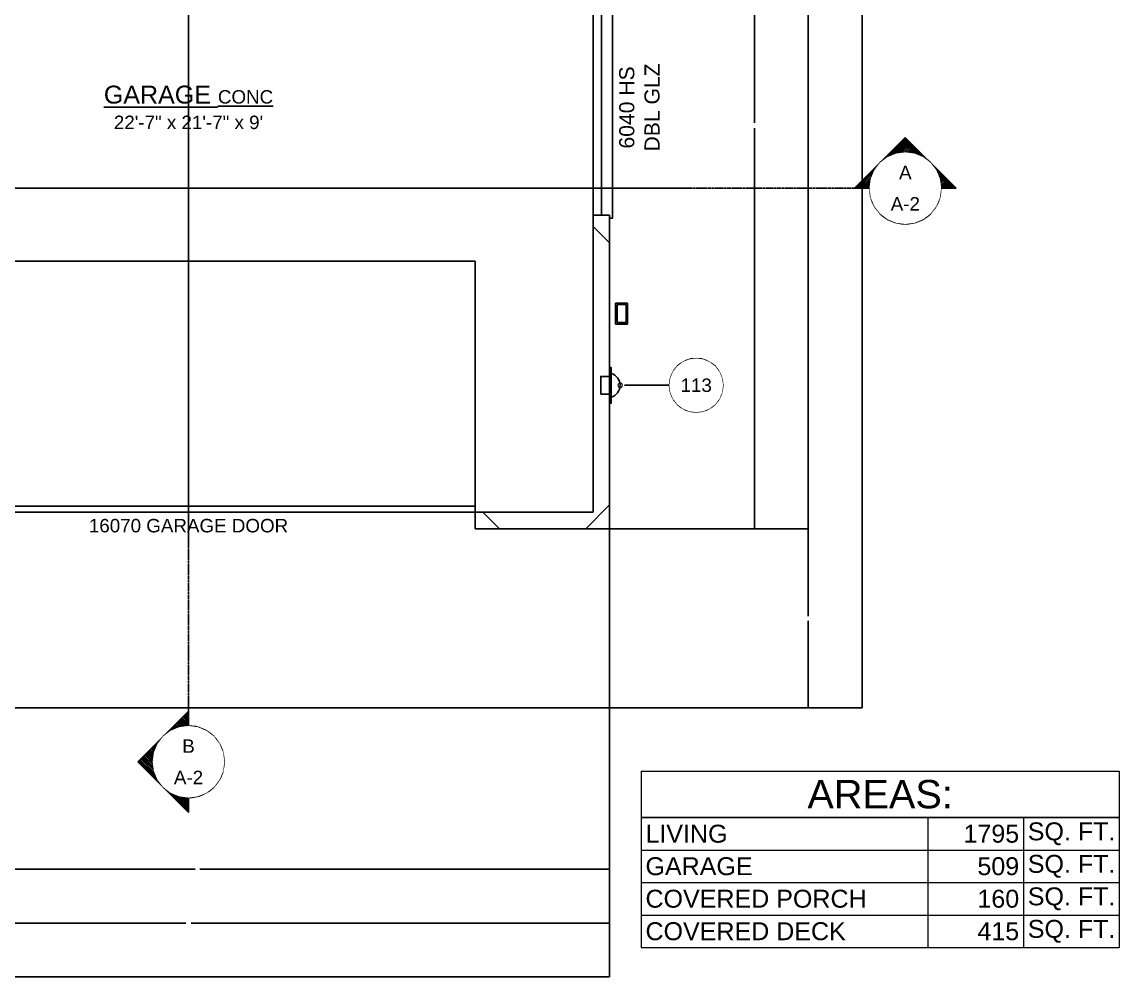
# Model space of a CAD drawing. Header units: inches. Extents: x -534 to 518, y -402 to 336.
# Drawn here: x 150.9 to 518.2, y -402.1 to -82.4 of the extents above; entities that cross this region are included whole.
import ezdxf

# ---------------------------------------------------------------- set-up
doc = ezdxf.new("R2010")
doc.units = ezdxf.units.IN
doc.header["$LTSCALE"] = 48
doc.header["$MEASUREMENT"] = 0
doc.header["$PDMODE"] = 1
doc.header["$PDSIZE"] = -2
for name, pattern in [('CENTER2', [0.026999999999999996, 0.018, -0.003, 0.003, -0.003]), ('DASH_4', [0.004511712, 0.003, -0.001511712]), ('HIDDEN2', [0.0045000000000000005, 0.003, -0.0015])]:
    doc.linetypes.add(name, pattern=pattern)
doc.layers.get('0').update_dxf_attribs({"lineweight": 25})
doc.layers.get('DEFPOINTS').update_dxf_attribs({"lineweight": 25})
for name, color, linetype, lineweight, true_color in [('1-DIM', 22, 'Continuous', 25, 0xcc3300), ('1-DOOR', 9, 'Continuous', 25, 0xc0c0c0), ('1-FIX-F', 1, 'Continuous', 25, 0xff0000), ('1-POCHE', 8, 'Continuous', 25, 0x808080), ('1-SOFFIT', 9, 'HIDDEN2', 25, 0xc0c0c0), ('1-WALL', 3, 'Continuous', 25, 0x00ff00), ('1-WIN', 9, 'Continuous', 25, 0xc0c0c0)]:
    doc.layers.add(name, color=color, linetype=linetype, lineweight=lineweight, true_color=true_color)
for name, color, linetype, lineweight in [('1-RMNAME', 7, 'Continuous', 25), ('1-SECT', 7, 'Continuous', 25), ('1-TEXT', 7, 'Continuous', 25), ('BOR-TEXT', 7, 'Continuous', 25)]:
    doc.layers.add(name, color=color, linetype=linetype, lineweight=lineweight)
doc.styles.add('Arial', font='arial.ttf')
doc.dimstyles.new('ANNOT', dxfattribs={"dimtxt": 0.0833333333333333, "dimasz": 0.18, "dimexe": 0.0024, "dimexo": 0.0015, "dimgap": 0.00216, "dimtad": 1, "dimdec": 3, "dimdsep": 46, "dimlunit": 4, "dimtxsty": 'Arial', "dimblk": 'VW_SLASH', "dimblk1": 'VW_SLASH', "dimblk2": 'VW_SLASH', "dimcen": 0, "dimdle": 0.0024, "dimazin": 0, "dimtfac": 1, "dimtdec": 3, "dimtix": 1, "dimtmove": 0, "dimatfit": 0, "dimldrblk": 'VW_SLASH', "dimfxl": 1, "dimfrac": 2, "dimtolj": 1, "dimarcsym": 0})
pattern_1 = [(45, (0, 0), (-0.0055242717280199, 0.0055242717280199), [])]

# ---------------------------------------------------------------- blocks, each defined once
blk = doc.blocks.new('VW_SLASH')
at = {"color": 0, "linetype": 'ByBlock', "lineweight": -2, "transparency": 16777216}
blk.add_line((0.0133333333333333, 0), (-1, 0), dxfattribs=at)
at = {"color": 0, "linetype": 'Continuous', "lineweight": 5, "transparency": 16777216, "flags": 128}
blk.add_lwpolyline([(0.0057544497166874, 0.0057544497166874), (-0.0057544497166874, -0.0057544497166874)], dxfattribs=at)
blk = doc.blocks.new('*D9')
at = {"layer": '1-DIM', "color": 0, "lineweight": -2}
for p, q in [((347.6861388684384, 17.93284671532844), (396.1870388684436, 17.93284671532843)), ((396.1846388684436, 17.75284671532843), (396.1846388684436, -116.1734449513383)), ((396.1846388684435, -251.8871532846716), (396.1846388684435, -117.960861618005)), ((347.6861388684385, -252.0671532846716), (396.1870388684436, -252.0671532846716))]:
    blk.add_line(p, q, dxfattribs=at)
at = {"layer": 'DEFPOINTS', "color": 0}
for p in [(347.6846388684384, 17.93284671532844), (347.6846388684385, -252.0671532846716), (396.1846388684435, -252.0671532846716)]:
    blk.add_point(p, dxfattribs=at)
at = {"layer": '1-DIM', "color": 0, "lineweight": -2, "xscale": 0.18, "yscale": 0.18, "zscale": 0.18}
for p, rotation in [((396.1846388684436, 17.93284671532843), 89.99999999999999), ((396.1846388684435, -252.0671532846716), 270)]:
    blk.add_blockref('VW_SLASH', p, dxfattribs=dict(at, rotation=rotation))
at = {"layer": '1-DIM', "color": 0, "insert": (396.1846388684436, -117.0671532846716), "char_height": 0.0833333333333333, "attachment_point": 5, "rotation": 89.99999999999999, "style": 'Arial'}
blk.add_mtext('\\A1;22\'-6"', dxfattribs=at)
blk = doc.blocks.new('*D11')
at = {"layer": '1-DIM', "color": 0, "lineweight": -2}
for p, q in [((347.6861388684385, -252.0671532846716), (414.1870388684447, -252.0671532846716)), ((414.1846388684447, -252.2471532846716), (414.1846388684447, -281.2788616180049)), ((414.1846388684447, -311.8871532846716), (414.1846388684447, -282.8554449513383)), ((71.68613886843853, -312.0671532846716), (414.1870388684447, -312.0671532846716))]:
    blk.add_line(p, q, dxfattribs=at)
at = {"layer": 'DEFPOINTS', "color": 0}
for p in [(347.6846388684385, -252.0671532846716), (414.1846388684447, -252.0671532846716), (71.68463886843854, -312.0671532846716)]:
    blk.add_point(p, dxfattribs=at)
at = {"layer": '1-DIM', "color": 0, "lineweight": -2, "xscale": 0.18, "yscale": 0.18, "zscale": 0.18}
for p, rotation in [((414.1846388684447, -252.0671532846716), 90), ((414.1846388684447, -312.0671532846716), 270)]:
    blk.add_blockref('VW_SLASH', p, dxfattribs=dict(at, rotation=rotation))
at = {"layer": '1-DIM', "color": 0, "insert": (414.1846388684447, -282.0671532846716), "char_height": 0.0833333333333333, "attachment_point": 5, "rotation": 90, "style": 'Arial'}
blk.add_mtext("\\A1;5'", dxfattribs=at)
blk = doc.blocks.new('*D12')
at = {"layer": '1-DIM', "color": 0, "lineweight": -2}
for p, q in [((347.6861388684385, 263.9328467153284), (432.1870388684463, 263.9328467153284)), ((432.1846388684463, 263.7528467153284), (432.1846388684463, -23.24486161800496)), ((432.1846388684462, -311.8871532846716), (432.1846388684463, -24.88944495133831)), ((71.68613886843853, -312.0671532846716), (432.1870388684462, -312.0671532846716))]:
    blk.add_line(p, q, dxfattribs=at)
at = {"layer": 'DEFPOINTS', "color": 0}
for p in [(347.6846388684385, 263.9328467153284), (71.68463886843854, -312.0671532846716), (432.1846388684462, -312.0671532846716)]:
    blk.add_point(p, dxfattribs=at)
at = {"layer": '1-DIM', "color": 0, "lineweight": -2, "xscale": 0.18, "yscale": 0.18, "zscale": 0.18}
for p, rotation in [((432.1846388684463, 263.9328467153284), 89.99999999999999), ((432.1846388684462, -312.0671532846716), 270)]:
    blk.add_blockref('VW_SLASH', p, dxfattribs=dict(at, rotation=rotation))
at = {"layer": '1-DIM', "color": 0, "insert": (432.1846388684463, -24.0671532846716), "char_height": 0.0833333333333333, "attachment_point": 5, "rotation": 89.99999999999999, "style": 'Arial'}
blk.add_mtext("\\A1;48'", dxfattribs=at)
blk = doc.blocks.new('*D15')
at = {"layer": '1-DIM', "color": 0, "lineweight": -2}
for p, q in [((65.68463886843848, -252.0686532846716), (65.68463886843848, -384.0695532846716)), ((347.6846388684385, -252.0686532846716), (347.6846388684385, -384.0695532846716)), ((65.86463886843849, -384.0671532846716), (205.7909305351051, -384.0671532846716)), ((347.5046388684385, -384.0671532846716), (207.5783472017718, -384.0671532846716))]:
    blk.add_line(p, q, dxfattribs=at)
at = {"layer": 'DEFPOINTS', "color": 0}
for p in [(65.68463886843848, -252.0671532846716), (347.6846388684385, -252.0671532846716), (65.68463886843848, -384.0671532846716)]:
    blk.add_point(p, dxfattribs=at)
at = {"layer": '1-DIM', "color": 0, "lineweight": -2, "xscale": 0.18, "yscale": 0.18, "zscale": 0.18, "rotation": 180}
blk.add_blockref('VW_SLASH', (65.68463886843848, -384.0671532846716), dxfattribs=at)
at = {"layer": '1-DIM', "color": 0, "lineweight": -2, "xscale": 0.18, "yscale": 0.18, "zscale": 0.18}
blk.add_blockref('VW_SLASH', (347.6846388684385, -384.0671532846716), dxfattribs=at)
at = {"layer": '1-DIM', "color": 0, "insert": (206.6846388684385, -384.0671532846716), "char_height": 0.0833333333333333, "attachment_point": 5, "style": 'Arial'}
blk.add_mtext('\\A1;23\'-6"', dxfattribs=at)
blk = doc.blocks.new('*D16')
at = {"layer": '1-DIM', "color": 0, "lineweight": -2}
for p, q in [((347.6846388684385, -252.0686532846716), (347.6846388684385, -402.0695532846716)), ((-432.3153611315614, -312.0686532846716), (-432.3153611315614, -402.0695532846716)), ((-432.1353611315614, -402.0671532846716), (-43.13623613156147, -402.0671532846716)), ((347.5046388684385, -402.0671532846716), (-41.49448613156147, -402.0671532846716))]:
    blk.add_line(p, q, dxfattribs=at)
at = {"layer": 'DEFPOINTS', "color": 0}
for p in [(347.6846388684385, -252.0671532846716), (-432.3153611315614, -312.0671532846716), (347.6846388684385, -402.0671532846716)]:
    blk.add_point(p, dxfattribs=at)
at = {"layer": '1-DIM', "color": 0, "lineweight": -2, "xscale": 0.18, "yscale": 0.18, "zscale": 0.18, "rotation": 180}
blk.add_blockref('VW_SLASH', (-432.3153611315614, -402.0671532846716), dxfattribs=at)
at = {"layer": '1-DIM', "color": 0, "lineweight": -2, "xscale": 0.18, "yscale": 0.18, "zscale": 0.18}
blk.add_blockref('VW_SLASH', (347.6846388684385, -402.0671532846716), dxfattribs=at)
at = {"layer": '1-DIM', "color": 0, "insert": (-42.31536113156147, -402.0671532846716), "char_height": 0.0833333333333333, "attachment_point": 5, "style": 'Arial'}
blk.add_mtext("\\A1;65'", dxfattribs=at)
blk = doc.blocks.new('*D18')
at = {"layer": '1-DIM', "color": 0, "lineweight": -2}
for p, q in [((347.6861388684385, 263.9328467153284), (414.1870388684432, 263.9328467153284)), ((414.1846388684431, 263.7528467153284), (414.1846388684431, 6.755138381995096)), ((414.1846388684431, -251.8871532846716), (414.1846388684431, 5.110555048661752)), ((347.6861388684385, -252.0671532846716), (414.1870388684431, -252.0671532846716))]:
    blk.add_line(p, q, dxfattribs=at)
at = {"layer": 'DEFPOINTS', "color": 0}
for p in [(347.6846388684385, 263.9328467153284), (347.6846388684385, -252.0671532846716), (414.1846388684431, -252.0671532846716)]:
    blk.add_point(p, dxfattribs=at)
at = {"layer": '1-DIM', "color": 0, "lineweight": -2, "xscale": 0.18, "yscale": 0.18, "zscale": 0.18}
for p, rotation in [((414.1846388684431, 263.9328467153284), 90), ((414.1846388684431, -252.0671532846716), 270)]:
    blk.add_blockref('VW_SLASH', p, dxfattribs=dict(at, rotation=rotation))
at = {"layer": '1-DIM', "color": 0, "insert": (414.1846388684431, 5.932846715328424), "char_height": 0.0833333333333333, "attachment_point": 5, "rotation": 90, "style": 'Arial'}
blk.add_mtext("\\A1;43'", dxfattribs=at)
blk = doc.blocks.new('Group-3')
at = {"layer": '1-DOOR', "flags": 128}
blk.add_lwpolyline([(302.6846388684385, -244.567153284659), (110.6846388684385, -244.5671532846588), (110.6846388684385, -246.5671532846588), (302.6846388684385, -246.5671532846589)], close=True, dxfattribs=at)
at = {"layer": '1-SOFFIT', "flags": 128}
blk.add_lwpolyline([(302.6846388684385, -246.5671532846589), (302.6846388684385, -162.5671532846588), (110.6846388684385, -162.5671532846588), (110.6846388684385, -246.5671532846588)], dxfattribs=at)
at = {"layer": '1-WALL', "transparency": 33554664}
for p, q in [((110.6846388684385, -252.0671532846716), (110.6846388684385, -246.5671532846588)), ((302.6846388684385, -246.5671532846589), (302.6846388684385, -252.0671532846607))]:
    blk.add_line(p, q, dxfattribs=at)
at = {"layer": 'DEFPOINTS'}
blk.add_line((206.6846388684386, -251.0671532846589), (206.6846388684386, -255.5671532846589), dxfattribs=at)
blk = doc.blocks.new('*D22')
at = {"layer": '1-DIM', "color": 0, "lineweight": -2}
for p, q in [((347.6846388684385, -252.0686532846716), (347.6846388684385, -366.0695532846717)), ((71.68463886843854, -312.0686532846716), (71.68463886843854, -366.0695532846717)), ((71.86463886843855, -366.0671532846717), (208.8633055351052, -366.0671532846717)), ((347.5046388684385, -366.0671532846717), (210.5059722017718, -366.0671532846717))]:
    blk.add_line(p, q, dxfattribs=at)
at = {"layer": 'DEFPOINTS', "color": 0}
for p in [(347.6846388684385, -252.0671532846716), (71.68463886843854, -312.0671532846716), (71.68463886843854, -366.0671532846717)]:
    blk.add_point(p, dxfattribs=at)
at = {"layer": '1-DIM', "color": 0, "lineweight": -2, "xscale": 0.18, "yscale": 0.18, "zscale": 0.18, "rotation": 180}
blk.add_blockref('VW_SLASH', (71.68463886843854, -366.0671532846717), dxfattribs=at)
at = {"layer": '1-DIM', "color": 0, "lineweight": -2, "xscale": 0.18, "yscale": 0.18, "zscale": 0.18}
blk.add_blockref('VW_SLASH', (347.6846388684385, -366.0671532846717), dxfattribs=at)
at = {"layer": '1-DIM', "color": 0, "insert": (209.6846388684385, -366.0671532846717), "char_height": 0.0833333333333333, "attachment_point": 5, "style": 'Arial'}
blk.add_mtext("\\A1;23'", dxfattribs=at)
blk = doc.blocks.new('Group-25')
at = {"color": 7, "linetype": 'Continuous'}
for p, q in [((342.1846388684385, -147.0671532846716), (342.1846388684385, -75.06715328467159)), ((344.9346388684385, -147.0671532846716), (344.9346388684385, -75.06715328467159))]:
    blk.add_line(p, q, dxfattribs=at)
at = {"color": 7, "linetype": 'Continuous', "flags": 128}
blk.add_lwpolyline([(347.6846388684385, -74.06715328466795), (348.6846388684385, -74.06715328466795), (348.6846388684385, -148.0671532846679), (347.6846388684385, -148.0671532846679)], dxfattribs=at)
at = {"layer": 'DEFPOINTS'}
blk.add_line((347.6846388684385, -75.06715328467159), (347.6846388684385, -75.06715328395158), dxfattribs=at)
blk = doc.blocks.new('POWER-ELEC METER')
at = {"flags": 128}
for points in [[(0, -5.999999999999999), (0.5, -5.999999999999999), (0.5, 5.999999999999999), (0, 5.999999999999999)], [(-3, -3), (0, -3), (0, 3), (-3, 3)]]:
    blk.add_lwpolyline(points, close=True, dxfattribs=at)
blk.add_arc((-0.6666666666666643, 0), 4.166666666666666, 286.2602047083118, 73.7397952916881)
blk = doc.blocks.new('pha-sec')
at = {"linetype": 'Continuous', "lineweight": 25}
h = blk.add_hatch(dxfattribs=at)
h.set_pattern_fill('ANSI31', style=0, pattern_type=2)
h.set_pattern_definition(pattern_1)
edge = h.paths.add_edge_path()
edge.add_line((0, 0.3535533905932739), (0, 0.25))
edge.add_arc((1e-16, 0), 0.25, 45, 90, ccw=False)
edge.add_line((0.1767766952966369, 0.1767766952966369), (0, 0.3535533905932739))
h = blk.add_hatch(dxfattribs=at)
h.set_pattern_fill('ANSI31', style=0, pattern_type=2)
h.set_pattern_definition(pattern_1)
edge = h.paths.add_edge_path()
edge.add_arc((0, 1e-16), 0.2500000000000001, 0, 44.999999999999886, ccw=False)
edge.add_arc((0, -1e-16), 0.2500000000000001, 315, 360, ccw=False)
edge.add_line((0.1767766952966369, -0.1767766952966369), (0.3535533905932738, -1e-16))
edge.add_line((0.3535533905932738, -1e-16), (0.1767766952966369, 0.1767766952966369))
h = blk.add_hatch(dxfattribs=at)
h.set_pattern_fill('ANSI31', style=0, pattern_type=2)
h.set_pattern_definition(pattern_1)
edge = h.paths.add_edge_path()
edge.add_arc((3e-16, -3e-16), 0.2499999999999996, 269.99999999999994, 315.00000000000006, ccw=False)
edge.add_line((0, -0.25), (0, -0.3535533905932739))
edge.add_line((0, -0.3535533905932739), (0.1767766952966369, -0.1767766952966369))
for p, q in [((0, 0.25), (0, 0.3535533905932739)), ((0, 0.3535533905932739), (0.3535533905932738, -1e-16)), ((0.3535533905932739, 1e-16), (0, -0.3535533905932739)), ((0, -0.25), (0, -0.3535533905932739))]:
    blk.add_line(p, q)
blk = doc.blocks.new('PHA-DET')
at = {"lineweight": 5, "transparency": 33554687}
blk.add_line((-0.25, 0), (0.25, 0), dxfattribs=at)
at = {"lineweight": 5, "transparency": 33554687, "flags": 128}
blk.add_lwpolyline([(0.25, 0, 0.4142135623730949), (0, 0.2499999999999999, 0.414213562373095), (-0.25, 0, 0.414213562373095), (0, -0.2499999999999999, 0.4142135623730949)], format="xyb", close=True, dxfattribs=at)
at = {"color": 255, "linetype": 'Continuous', "lineweight": 5, "transparency": 33554687}
blk.add_wipeout([(-0.25, 0), (-0.2414814565722671, -0.06470476127563018), (-0.21650635094610965, -0.12500000000000006), (-0.1767766952966368, -0.17677669529663687), (-0.1249999999999999, -0.21650635094610976), (-0.06470476127563014, -0.2414814565722671), (-5e-17, -0.25), (0.06470476127563005, -0.2414814565722671), (0.1249999999999998, -0.21650635094610976), (0.17677669529663664, -0.1767766952966371), (0.2165063509461095, -0.12500000000000033), (0.241481456572267, -0.06470476127563063), (0.25, -4.996003610813204e-16), (0.2414814565722672, 0.06470476127562963), (0.21650635094611, 0.12499999999999944), (0.1767766952966374, 0.1767766952966363), (0.1250000000000007, 0.21650635094610926), (0.06470476127563105, 0.24148145657226683), (9.5e-16, 0.25), (-0.0647047612756292, 0.24148145657226738), (-0.124999999999999, 0.21650635094611026), (-0.176776695296636, 0.17677669529663775), (-0.21650635094610904, 0.1250000000000011), (-0.2414814565722667, 0.06470476127563152)], dxfattribs=at)
blk = doc.blocks.new('Group-38')
at = {"layer": 'DEFPOINTS', "linetype": 'DASH_4'}
blk.add_line((206.684638868438, -258.0671532846716), (206.6846388684408, 242.9328467153281), dxfattribs=at)
at = {"xscale": -48, "yscale": 48}
for p in [(206.6846388684384, 314.9328467153281), (206.6846388684384, -330.0671532846716)]:
    blk.add_blockref('pha-sec', p, dxfattribs=at)
at = {"xscale": 48, "yscale": 48, "zscale": 48}
for p in [(206.6846388684384, 314.9328467153281), (206.6846388684384, -330.0671532846716)]:
    blk.add_blockref('PHA-DET', p, dxfattribs=at)
at = {"linetype": 'CENTER2'}
for p, q in [((206.6846388684408, 302.9328467153282), (206.6846388684408, 242.9328467153281)), ((206.684638868438, -318.0671532846716), (206.684638868438, -258.0671532846716))]:
    blk.add_line(p, q, dxfattribs=at)
at = {"char_height": 4.5, "attachment_point": 2, "line_spacing_factor": 0.25, "style": 'Arial'}
for s, insert in [('B', (206.6846388684408, 322.4328467153282)), ('A-2', (206.6846388684408, 311.9328467153281)), ('B', (206.684638868438, -322.5671532846716)), ('A-2', (206.684638868438, -333.0671532846727))]:
    blk.add_mtext(s, dxfattribs=dict(at, insert=insert))
blk = doc.blocks.new('Group-39')
at = {"layer": 'DEFPOINTS', "linetype": 'DASH_4'}
blk.add_line((-445.0294372515227, -138.0821695877589), (374.6846388684388, -138.0821695877632), dxfattribs=at)
at = {"xscale": -48, "yscale": 48, "rotation": 270}
blk.add_blockref('pha-sec', (446.6846388684387, -138.0821695877594), dxfattribs=at)
at = {"xscale": 48, "yscale": 48, "zscale": 48}
blk.add_blockref('PHA-DET', (446.6846388684387, -138.0821695877594), dxfattribs=at)
at = {"linetype": 'CENTER2'}
blk.add_line((434.6846388684388, -138.0821695877632), (374.6846388684388, -138.0821695877632), dxfattribs=at)
at = {"char_height": 4.5, "attachment_point": 2, "line_spacing_factor": 0.25, "style": 'Arial'}
for s, insert in [('A', (446.6846388684387, -130.5821695877632)), ('A-2', (446.6846388684387, -141.0821695877632))]:
    blk.add_mtext(s, dxfattribs=dict(at, insert=insert))
blk = doc.blocks.new('GAS METER')
for p, q in [((3.5, -2), (-3.5, -2)), ((-3.5, -2), (-3.5, -5.999999999999999)), ((3, -2.5), (-3, -2.5)), ((-3, -2.5), (-3, -5.5)), ((3, -5.5), (3, -2.5)), ((3.5, -5.999999999999999), (3.5, -2)), ((-3.5, -5.999999999999999), (3.5, -5.999999999999999)), ((-3, -5.5), (3, -5.5))]:
    blk.add_line(p, q)
at = {"linetype": 'Continuous', "lineweight": 5, "transparency": 33554687}
blk.add_point((0, 0), dxfattribs=at)
blk = doc.blocks.new('Group-52')
at = {"layer": 'BOR-TEXT', "color": 7, "lineweight": 25, "transparency": 33554687}
blk.add_line((358.2446388684384, -348.7422553254879), (518.2446388684385, -348.7422553254879), dxfattribs=at)
at = {"layer": 'DEFPOINTS', "color": 8, "linetype": 'Continuous', "lineweight": 5, "true_color": 0x808080, "transparency": 33554687}
for p, q in [((358.2446388684384, -333.1955886588212), (518.2446388684385, -333.1955886588212)), ((358.2446388684384, -333.1955886588212), (358.2446388684384, -392.2622553254883)), ((518.2446388684385, -333.1955886588212), (518.2446388684385, -392.2622553254883)), ((454.2446388684386, -348.7422553254879), (454.2446388684386, -392.2622553254883)), ((486.2446388684386, -348.7422553254879), (486.2446388684386, -392.2622553254883)), ((358.2446388684384, -359.622255325488), (518.2446388684385, -359.622255325488)), ((358.2446388684384, -370.5022553254881), (518.2446388684385, -370.5022553254881)), ((358.2446388684384, -381.3822553254882), (518.2446388684385, -381.3822553254882)), ((358.2446388684384, -392.2622553254883), (518.2446388684385, -392.2622553254883))]:
    blk.add_line(p, q, dxfattribs=at)
at = {"layer": 'BOR-TEXT', "color": 7, "transparency": 33554687, "line_spacing_factor": 1.004016064257028, "style": 'Arial'}
for s, insert, char_height, width, attachment_point in [('AREAS:', (438.2446388684385, -340.9689219921545), 9.499999999999998, 58.25535714285714, 5), ('LIVING', (359.6846388684385, -354.1822553254879), 5.999999999999999, 31.69285714285714, 4), ('1795', (484.8046388684385, -354.1822553254879), 5.999999999999999, 25.86428571428571, 6), ('SQ. FT.', (487.6846388684386, -354.1822553254879), 5.999999999999999, 29.12, 4), ('GARAGE', (359.6846388684385, -365.062255325488), 5.999999999999999, 41.16428571428572, 4), ('509', (484.8046388684385, -365.062255325488), 5.999999999999999, 19.30714285714285, 6), ('SQ. FT.', (487.6846388684386, -365.062255325488), 5.999999999999999, 29.12, 4), ('COVERED PORCH', (359.6846388684385, -375.9422553254881), 5.999999999999999, 93.12, 4), ('160', (484.8046388684385, -375.9422553254881), 5.999999999999999, 18.57857142857143, 6), ('SQ. FT.', (487.6846388684386, -375.9422553254881), 5.999999999999999, 29.12, 4), ('COVERED DECK', (359.6846388684385, -386.8222553254881), 5.999999999999999, 86.7, 4), ('415', (484.8046388684385, -386.8222553254881), 5.999999999999999, 19.67142857142857, 6), ('SQ. FT.', (487.6846388684386, -386.8222553254881), 5.999999999999999, 29.12, 4)]:
    blk.add_mtext(s, dxfattribs=dict(at, insert=insert, char_height=char_height, width=width, attachment_point=attachment_point))
blk = doc.blocks.new('PHA-KEY')
at = {"lineweight": 5, "transparency": 33554687, "flags": 128}
blk.add_lwpolyline([(0.1875, 0, 0.414213562373095), (0, 0.1874999999999999, 0.4142135623730951), (-0.1875, 0, 0.414213562373095), (0, -0.1874999999999999, 0.414213562373095)], format="xyb", close=True, dxfattribs=at)
at = {"color": 255, "linetype": 'Continuous', "lineweight": 5, "transparency": 33554687}
blk.add_wipeout([(-0.18749999999999997, -5.551115123125783e-17), (-0.18111109242920034, -0.048528570956722694), (-0.16237976320958225, -0.09375000000000006), (-0.13258252147247762, -0.13258252147247768), (-0.09374999999999996, -0.16237976320958228), (-0.048528570956722646, -0.18111109242920034), (-9.301115123125782e-17, -0.18749999999999997), (0.048528570956722465, -0.18111109242920034), (0.0937499999999998, -0.16237976320958233), (0.1325825214724774, -0.13258252147247784), (0.16237976320958203, -0.09375000000000017), (0.1811110924292001, -0.04852857095672303), (0.18749999999999986, -4.440892098500626e-16), (0.1811110924292003, 0.04852857095672214), (0.16237976320958236, 0.0937499999999995), (0.1325825214724779, 0.13258252147247712), (0.09375000000000043, 0.16237976320958175), (0.048528570956723215, 0.18111109242920004), (6.56988848768742e-16, 0.18749999999999983), (-0.04852857095672194, 0.18111109242920037), (-0.09374999999999932, 0.16237976320958264), (-0.132582521472477, 0.13258252147247812), (-0.16237976320958178, 0.09375000000000072), (-0.1811110924292, 0.04852857095672358)], dxfattribs=at)
blk = doc.blocks.new('_Dot')
at = {"color": 7, "linetype": 'Continuous', "lineweight": 25}
blk.add_line((-0.5, 0), (-1, 0), dxfattribs=at)
at = {"color": 7, "linetype": 'Continuous', "lineweight": 5, "flags": 128}
blk.add_lwpolyline([(-0.25, 0, 0.414213562373095), (0, -0.2499999999999999, 0.414213562373095), (0.25, 0, 0.414213562373095), (0, 0.2499999999999999, 0.414213562373095)], format="xyb", close=True, dxfattribs=at)
blk = doc.blocks.new('Group-62')
at = {"layer": '1-TEXT', "linetype": 'Continuous', "lineweight": 25}
blk.add_line((354.1846388684384, -204.0671532846715), (359.4136038067931, -204.0671532846715), dxfattribs=at)
at = {"layer": '1-TEXT', "xscale": 48, "yscale": 48, "zscale": 48}
blk.add_blockref('PHA-KEY', (376.6636038067932, -204.0671532846715), dxfattribs=at)
at = {"layer": '1-TEXT', "xscale": 3, "yscale": 3, "zscale": 3, "rotation": 180}
blk.add_blockref('_Dot', (351.1846388684384, -204.0671532846715), dxfattribs=at)
at = {"layer": '1-TEXT', "linetype": 'Continuous', "lineweight": 25}
blk.add_line((359.4136038067931, -204.0671532846715), (367.6636038067932, -204.0671532846715), dxfattribs=at)
at = {"layer": '1-TEXT', "transparency": 33554687, "insert": (376.6636038067932, -204.0671532846715), "char_height": 4.5, "attachment_point": 5, "line_spacing_factor": 0.25, "style": 'Arial'}
blk.add_mtext('113', dxfattribs=at)

msp = doc.modelspace()

# ---------------------------------------------------------------- hatches: boundary and pattern name
at = {"layer": '1-POCHE', "linetype": 'Continuous', "lineweight": 25, "true_color": 0x808080}
h = msp.add_hatch(dxfattribs=at)
h.set_pattern_fill('ANSI37', color=8, scale=41.66666666666667, angle=1.149e-13, style=0, pattern_type=2)
h.set_pattern_definition([(44.99999999999987, (325.184638868208, 199800.4328467154), (-66.29126073623873, 66.29126073623898), []), (134.9999999999999, (325.184638868208, 199800.4328467154), (-66.29126073623895, -66.29126073623873), [])])
h.paths.add_polyline_path([(347.6846388684385, -147.0671532846716), (342.1846388684386, -147.0671532846716), (342.1846388684386, -246.5671532846715), (302.6846388684385, -246.5671532846715), (302.6846388684385, -252.0671532846716), (347.6846388684385, -252.0671532846716)])

# ---------------------------------------------------------------- linework, layer by layer
at = {"layer": '1-WALL'}
for p, q in [((342.1846388684385, -147.0671532846716), (342.1846388684385, -246.5671532846715)), ((342.1846388684385, -147.0671532846716), (347.6846388684385, -147.0671532846716)), ((347.6846388684385, -147.0671532846716), (347.6846388684385, -252.0671532846716)), ((342.1846388684385, -246.5671532846715), (302.6846388684385, -246.5671532846715)), ((302.6846388684385, -246.5671532846588), (302.6846388684385, -252.0671532846716)), ((347.6846388684385, -252.0671532846716), (302.6846388684385, -252.0671532846716))]:
    msp.add_line(p, q, dxfattribs=at)

# ---------------------------------------------------------------- block references
at = {"layer": '1-DOOR'}
msp.add_blockref('Group-3', (0, 0), dxfattribs=at)
at = {"layer": '1-FIX-F', "rotation": 90}
msp.add_blockref('GAS METER', (347.6846388684386, -180.0671532846716), dxfattribs=at)
at = {"layer": '1-FIX-F'}
msp.add_blockref('POWER-ELEC METER', (347.6846388684384, -204.0671532846715), dxfattribs=at)
at = {"layer": '1-WIN'}
msp.add_blockref('Group-25', (0, 0), dxfattribs=at)
at = {"layer": 'BOR-TEXT'}
msp.add_blockref('Group-52', (0, 0), dxfattribs=at)

# ---------------------------------------------------------------- texts
at = {"layer": '1-RMNAME', "insert": (206.6846388684386, -111.0671532846716), "char_height": 5.999999999999999, "attachment_point": 5, "line_spacing_factor": 1.004016064257028, "style": 'Arial'}
msp.add_mtext('{\\LGARAGE }{\\H0.75x;\\LCONC}{\\H1x;\\L\\P}{\\H0.75x;\\l22\'-7" x 21\'-7" x 9\'}', dxfattribs=at)
at = {"layer": '1-TEXT', "insert": (357.6846388684385, -111.0671532846679), "char_height": 5.06250000000001, "attachment_point": 5, "rotation": 90, "line_spacing_factor": 1.004016064257028, "style": 'Arial'}
msp.add_mtext('6040 HS\\PDBL GLZ', dxfattribs=at)
at = {"layer": '1-TEXT', "insert": (206.6846388684386, -251.0671532846589), "char_height": 4.499999999999999, "attachment_point": 5, "line_spacing_factor": 1.004016064257028, "style": 'Arial'}
msp.add_mtext('16070 GARAGE DOOR', dxfattribs=at)

# ---------------------------------------------------------------- dimensions: what is measured, and where the dimension line sits
at = {"layer": '1-DIM'}
for base, p1, p2, picture, middle in [((432.1846388684462, -312.0671532846716), (347.6846388684385, 263.9328467153284), (71.68463886843854, -312.0671532846716), '*D12', (432.1846388684463, -24.0671532846716)), ((414.1846388684431, -252.0671532846716), (347.6846388684385, 263.9328467153284), (347.6846388684385, -252.0671532846716), '*D18', (414.1846388684431, 5.932846715328424)), ((396.1846388684435, -252.0671532846716), (347.6846388684384, 17.93284671532844), (347.6846388684385, -252.0671532846716), '*D9', (396.1846388684436, -117.0671532846716)), ((414.1846388684447, -252.0671532846716), (71.68463886843854, -312.0671532846716), (347.6846388684385, -252.0671532846716), '*D11', (414.1846388684447, -282.0671532846716))]:
    dim = msp.add_linear_dim(base=base, p1=p1, p2=p2, angle=270, dimstyle='ANNOT', override={"dimtxt": 0.0833333333333333, "dimgap": 0.7499999999999999, "dimtad": 0, "dimdec": 0, "dimpost": '<>', "dimtxsty": 'Arial'}, dxfattribs=at)
    dim.commit()
    dim.dimension.update_dxf_attribs({"geometry": picture, "text_midpoint": middle})
for base, p1, p2, picture, middle in [((347.6846388684385, -402.0671532846716), (-432.3153611315614, -312.0671532846716), (347.6846388684385, -252.0671532846716), '*D16', (-42.31536113156147, -402.0671532846716)), ((65.68463886843848, -384.0671532846716), (347.6846388684385, -252.0671532846716), (65.68463886843848, -252.0671532846716), '*D15', (206.6846388684385, -384.0671532846716)), ((71.68463886843854, -366.0671532846717), (347.6846388684385, -252.0671532846716), (71.68463886843854, -312.0671532846716), '*D22', (209.6846388684385, -366.0671532846717))]:
    dim = msp.add_linear_dim(base=base, p1=p1, p2=p2, dimstyle='ANNOT', override={"dimtxt": 0.0833333333333333, "dimgap": 0.7499999999999999, "dimtad": 0, "dimdec": 0, "dimpost": '<>', "dimtxsty": 'Arial'}, dxfattribs=at)
    dim.commit()
    dim.dimension.update_dxf_attribs({"geometry": picture, "text_midpoint": middle})

# ---------------------------------------------------------------- next in the draw order: block references
at = {"layer": '1-SECT'}
msp.add_blockref('Group-38', (0, 0), dxfattribs=at)
at = {"layer": '1-TEXT'}
msp.add_blockref('Group-62', (0, 0), dxfattribs=at)

# ---------------------------------------------------------------- next in the draw order: block references
at = {"layer": '1-SECT'}
msp.add_blockref('Group-39', (0, 0), dxfattribs=at)

doc.saveas('drawing.dxf')
